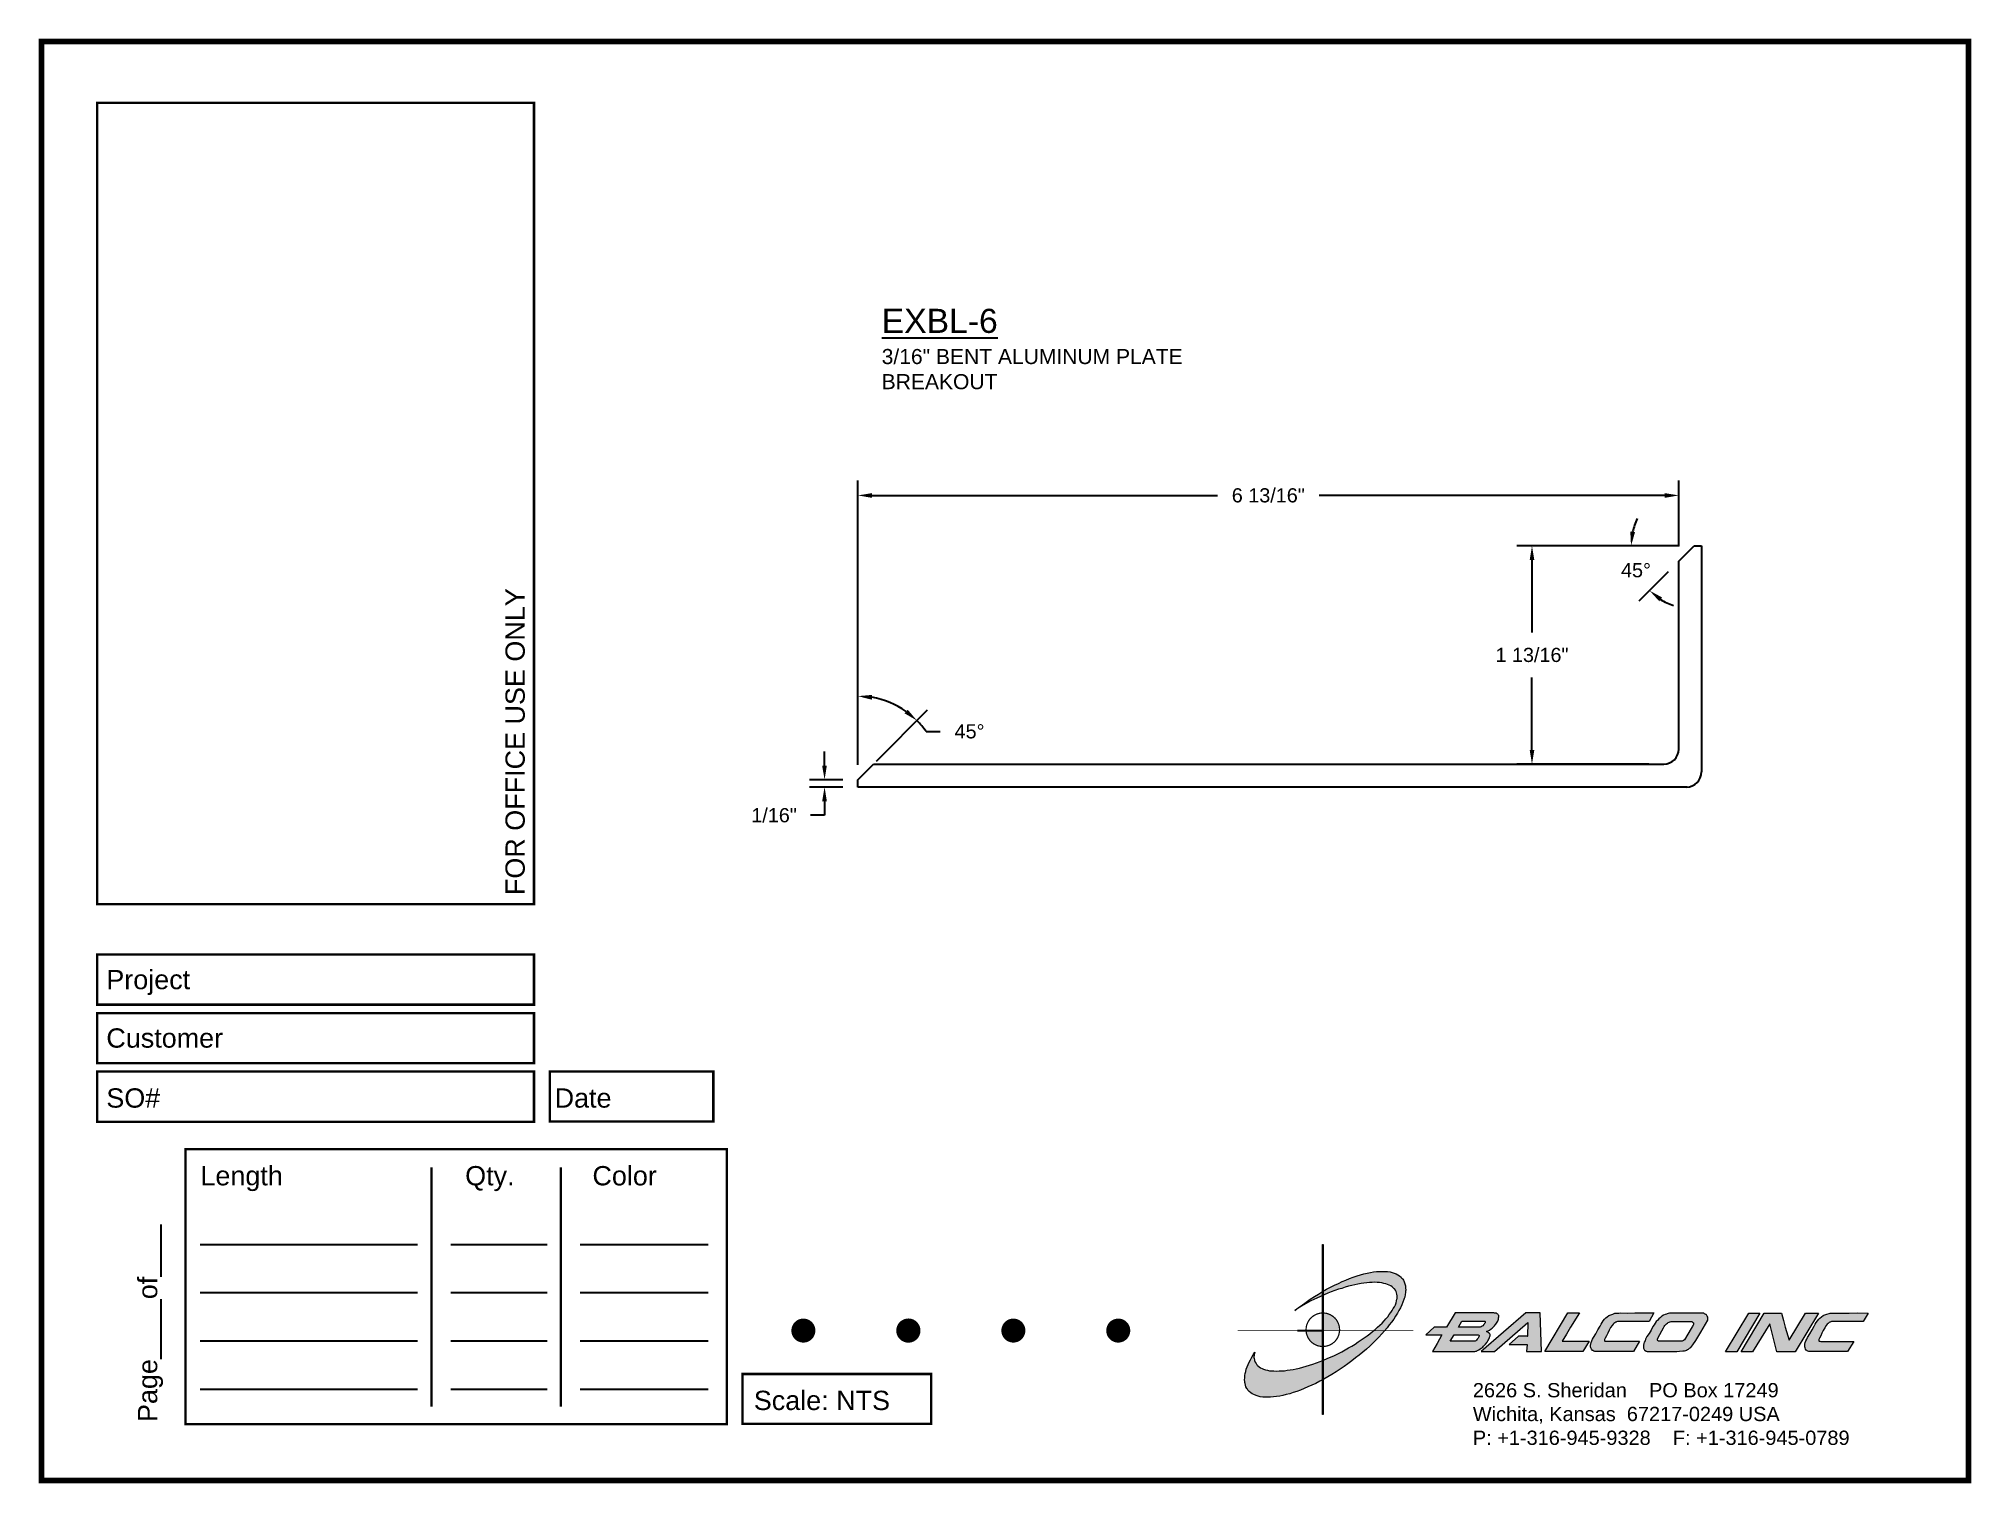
# Paper-space layout 'Breakout' of a CAD drawing. Header units: inches. Extents: x 0 to 10, y 0 to 7.5.
# The model-space entities are those that its viewports show. They can reach past a viewport. Long polylines and large blocks are cut down to what shows.
import ezdxf

# ---------------------------------------------------------------- set-up
doc = ezdxf.new("R2010")
doc.units = ezdxf.units.IN
doc.header["$MEASUREMENT"] = 0
for name, color, linetype in [('Border', 7, 'Continuous'), ('Dimensions', 3, 'Continuous'), ('Metals', 7, 'Continuous'), ('Text', 2, 'Continuous')]:
    doc.layers.add(name, color=color, linetype=linetype)
doc.styles.add('Arial', font='arial.ttf')
doc.dimstyles.new('ARIAL', dxfattribs={"dimtxt": 0.1175, "dimasz": 0.1175, "dimexe": 0.125, "dimexo": 0.125, "dimgap": 0.125, "dimtad": 0, "dimtih": 1, "dimtoh": 1, "dimdec": 4, "dimzin": 0, "dimdsep": 46, "dimlunit": 4, "dimtxsty": 'Arial', "dimcen": 0.09, "dimadec": 0, "dimazin": 0, "dimtfac": 1, "dimtdec": 4, "dimtofl": 0, "dimtmove": 0, "dimatfit": 3, "dimfxl": 0, "dimfrac": 2, "dimtolj": 1, "dimtzin": 0, "dimarcsym": 0})

# ---------------------------------------------------------------- blocks, each defined once
blk = doc.blocks.new('CADlogo')
h = blk.add_hatch(color=256)
h.paths.add_polyline_path([(0.918, 1.81), (0.909, 1.81), (0.909, 1.322), (0.918, 1.327)])
h.paths.add_polyline_path([(0.918, 1.285), (0.909, 1.281), (0.909, 1.1), (0.918, 1.1)])
h.paths.add_polyline_path([(0.918, 0.917), (0.909, 0.917), (0.909, 0.762), (0.909, 0.753), (0.91, 0.753), (0.918, 0.753)])
h.paths.add_polyline_path([(0.918, 1.091), (0.918, 1.1), (0.91, 1.1), (0.909, 1.1), (0.909, 0.917), (0.918, 0.917), (0.918, 0.919), (0.915, 0.919)])
h.paths.add_polyline_path([(0.918, 0.412), (0.909, 0.407), (0.909, 0.049), (0.918, 0.049)])
h.paths.add_polyline_path([(0.918, 0.753), (0.909, 0.753), (0.909, 0.606), (0.918, 0.609)])
h.paths.add_polyline_path([(0.918, 0.609), (0.909, 0.606), (0.909, 0.407), (0.918, 0.412)])
h.paths.add_polyline_path([(0.918, 1.327), (0.909, 1.322), (0.909, 1.281), (0.918, 1.285)])
h = blk.add_hatch(color=175)
h.paths.add_polyline_path([(0.574, 0.51), (0.543, 0.506), (0.514, 0.502), (0.487, 0.499), (0.459, 0.499), (0.432, 0.497), (0.406, 0.499), (0.382, 0.5), (0.36, 0.502), (0.338, 0.508), (0.318, 0.511), (0.298, 0.519), (0.282, 0.526), (0.265, 0.533), (0.252, 0.543), (0.24, 0.553), (0.234, 0.559), (0.229, 0.564), (0.22, 0.577), (0.212, 0.592), (0.205, 0.607), (0.203, 0.616), (0.201, 0.627), (0.199, 0.643), (0.201, 0.66), (0.201, 0.671), (0.205, 0.682), (0.207, 0.694), (0.19, 0.667), (0.176, 0.641), (0.161, 0.616), (0.148, 0.59), (0.137, 0.566), (0.128, 0.543), (0.119, 0.519), (0.113, 0.495), (0.108, 0.473), (0.104, 0.451), (0.103, 0.44), (0.103, 0.429), (0.101, 0.409), (0.103, 0.391), (0.104, 0.38), (0.106, 0.371), (0.11, 0.352), (0.115, 0.336), (0.124, 0.318), (0.13, 0.31), (0.135, 0.301), (0.143, 0.294), (0.15, 0.286), (0.165, 0.274), (0.181, 0.263), (0.199, 0.254), (0.22, 0.244), (0.242, 0.237), (0.263, 0.232), (0.289, 0.228), (0.315, 0.226), (0.342, 0.226), (0.371, 0.226), (0.402, 0.23), (0.434, 0.233), (0.467, 0.239), (0.499, 0.246), (0.534, 0.254), (0.571, 0.263), (0.606, 0.275), (0.644, 0.286), (0.682, 0.301), (0.721, 0.318), (0.759, 0.334), (0.799, 0.352), (0.841, 0.371), (0.882, 0.393), (0.909, 0.407), (0.909, 0.606), (0.884, 0.596), (0.847, 0.583), (0.81, 0.57), (0.774, 0.559), (0.739, 0.548), (0.704, 0.537), (0.671, 0.53), (0.638, 0.522), (0.606, 0.515)])
h.paths.add_polyline_path([(1.18, 0.738), (1.109, 0.698), (1.034, 0.661), (0.957, 0.627), (0.918, 0.609), (0.918, 0.412), (0.924, 0.414), (0.964, 0.438), (1.006, 0.462), (1.05, 0.489), (1.092, 0.517), (1.134, 0.544), (1.174, 0.574), (1.215, 0.603), (1.253, 0.634), (1.291, 0.663), (1.328, 0.694), (1.365, 0.725), (1.399, 0.757), (1.432, 0.788), (1.463, 0.819), (1.494, 0.85), (1.524, 0.883), (1.554, 0.917), (1.44, 0.917), (1.429, 0.908), (1.401, 0.886), (1.374, 0.864), (1.343, 0.842), (1.312, 0.822), (1.28, 0.8), (1.248, 0.778), (1.215, 0.758)])
h.paths.add_polyline_path([(1.769, 1.382), (1.767, 1.393), (1.763, 1.404), (1.758, 1.422), (1.749, 1.441), (1.743, 1.45), (1.738, 1.457), (1.73, 1.464), (1.725, 1.472), (1.709, 1.485), (1.692, 1.496), (1.674, 1.506), (1.654, 1.514), (1.632, 1.521), (1.61, 1.527), (1.584, 1.53), (1.559, 1.532), (1.531, 1.532), (1.502, 1.532), (1.471, 1.53), (1.44, 1.527), (1.407, 1.521), (1.374, 1.514), (1.339, 1.505), (1.304, 1.496), (1.268, 1.485), (1.229, 1.472), (1.191, 1.457), (1.152, 1.442), (1.114, 1.426), (1.074, 1.408), (1.034, 1.388), (0.991, 1.367), (0.951, 1.346), (0.918, 1.327), (0.918, 1.285), (0.926, 1.289), (0.964, 1.305), (1.001, 1.32), (1.037, 1.333), (1.074, 1.346), (1.109, 1.356), (1.143, 1.367), (1.178, 1.378), (1.213, 1.386), (1.246, 1.393), (1.277, 1.4), (1.31, 1.406), (1.339, 1.41), (1.368, 1.413), (1.398, 1.417), (1.425, 1.417), (1.452, 1.419), (1.476, 1.417), (1.502, 1.415), (1.524, 1.413), (1.546, 1.408), (1.566, 1.404), (1.584, 1.397), (1.602, 1.389), (1.617, 1.382), (1.632, 1.373), (1.644, 1.362), (1.65, 1.356), (1.655, 1.351), (1.665, 1.338), (1.672, 1.325), (1.677, 1.309), (1.681, 1.294), (1.683, 1.278), (1.683, 1.261), (1.683, 1.252), (1.681, 1.243), (1.677, 1.225), (1.672, 1.207), (1.665, 1.186), (1.655, 1.166), (1.644, 1.146), (1.632, 1.126), (1.619, 1.106), (1.602, 1.084), (1.586, 1.062), (1.568, 1.04), (1.548, 1.018), (1.527, 0.996), (1.504, 0.974), (1.48, 0.952), (1.456, 0.93), (1.44, 0.917), (1.554, 0.917), (1.579, 0.945), (1.602, 0.976), (1.626, 1.007), (1.648, 1.038), (1.668, 1.067), (1.687, 1.097), (1.703, 1.128), (1.719, 1.155), (1.732, 1.185), (1.743, 1.212), (1.752, 1.239), (1.758, 1.252), (1.762, 1.265), (1.767, 1.291), (1.771, 1.314), (1.771, 1.327), (1.773, 1.338), (1.771, 1.362), (1.771, 1.373)])
h.paths.add_polyline_path([(0.867, 1.296), (0.825, 1.271), (0.781, 1.243), (0.741, 1.214), (0.701, 1.186), (0.66, 1.157), (0.622, 1.128), (0.675, 1.161), (0.732, 1.194), (0.79, 1.225), (0.82, 1.239), (0.851, 1.254), (0.909, 1.281), (0.909, 1.322)])
h = blk.add_hatch(color=256)
h.paths.add_polyline_path([(1.074, 0.991), (1.07, 1.001), (1.065, 1.011), (1.059, 1.021), (1.053, 1.03), (1.046, 1.038), (1.039, 1.047), (1.031, 1.054), (1.022, 1.062), (1.014, 1.068), (1.004, 1.074), (0.995, 1.08), (0.985, 1.085), (0.975, 1.089), (0.964, 1.093), (0.954, 1.096), (0.943, 1.098), (0.932, 1.099), (0.921, 1.1), (0.918, 1.1), (0.918, 0.917), (0.94, 0.917), (1.086, 0.917), (1.087, 0.927), (1.086, 0.938), (1.085, 0.949), (1.083, 0.96), (1.081, 0.97), (1.078, 0.981)])
h.paths.add_polyline_path([(0.909, 0.917), (0.739, 0.917), (0.74, 0.91), (0.741, 0.899), (0.743, 0.888), (0.746, 0.878), (0.75, 0.867), (0.754, 0.857), (0.758, 0.847), (0.764, 0.837), (0.77, 0.828), (0.776, 0.819), (0.783, 0.811), (0.791, 0.803), (0.799, 0.795), (0.808, 0.788), (0.817, 0.782), (0.826, 0.776), (0.836, 0.771), (0.846, 0.766), (0.856, 0.762), (0.867, 0.759), (0.877, 0.757), (0.888, 0.755), (0.899, 0.753), (0.909, 0.753)])
h.paths.add_polyline_path([(0.918, 1.1), (0.91, 1.1), (0.909, 1.1), (0.909, 0.917), (0.918, 0.917)])
h = blk.add_hatch(color=256)
h.paths.add_polyline_path([(2.148, 0.874), (2.098, 0.784), (2.049, 0.7), (2.484, 0.7), (2.491, 0.702), (2.501, 0.703), (2.508, 0.705), (2.512, 0.707), (2.517, 0.711), (2.532, 0.72), (2.546, 0.729), (2.554, 0.735), (2.563, 0.74), (2.572, 0.747), (2.581, 0.757), (2.59, 0.768), (2.599, 0.777), (2.616, 0.799), (2.623, 0.811), (2.63, 0.822), (2.636, 0.833), (2.641, 0.844), (2.645, 0.855), (2.647, 0.864), (2.647, 0.879), (2.645, 0.883), (2.641, 0.886), (2.638, 0.892), (2.629, 0.899), (2.619, 0.905), (2.612, 0.91), (2.64, 0.921), (2.658, 0.936), (2.669, 0.943), (2.678, 0.95), (2.694, 0.967), (2.702, 0.976), (2.709, 0.985), (2.716, 0.994), (2.722, 1.005), (2.727, 1.014), (2.731, 1.025), (2.735, 1.038), (2.736, 1.049), (2.738, 1.062), (2.738, 1.073), (2.733, 1.082), (2.727, 1.088), (2.72, 1.093), (2.713, 1.097), (2.704, 1.099), (2.694, 1.1), (2.685, 1.102), (2.674, 1.102), (2.285, 1.102), (2.195, 0.952), (2.069, 0.952), (1.981, 0.874)])
h.paths.add_polyline_path([(2.274, 0.874), (2.53, 0.874), (2.534, 0.865), (2.532, 0.852), (2.524, 0.841), (2.515, 0.828), (2.505, 0.815), (2.493, 0.81), (2.49, 0.808), (2.235, 0.808)], flags=16)
h.paths.add_polyline_path([(2.321, 0.952), (2.356, 1.014), (2.587, 1.014), (2.592, 1.014), (2.597, 1.014), (2.597, 1.003), (2.59, 0.991), (2.583, 0.98), (2.569, 0.966), (2.555, 0.958), (2.546, 0.952), (2.535, 0.952)], flags=16)
h.paths.add_polyline_path([(3.04, 1.002), (3.036, 0.859), (2.941, 0.859), (2.844, 0.773), (3.031, 0.773), (3.027, 0.7), (3.181, 0.7), (3.168, 1.102), (3.02, 1.102), (2.557, 0.7), (2.694, 0.7)])
h.paths.add_polyline_path([(3.214, 0.7), (3.611, 0.7), (3.675, 0.808), (3.397, 0.808), (3.441, 0.881), (3.483, 0.952), (3.574, 1.102), (3.454, 1.102)])
h.paths.add_polyline_path([(3.788, 0.965), (3.766, 0.927), (3.743, 0.885), (3.721, 0.846), (3.71, 0.83), (3.702, 0.811), (3.697, 0.795), (3.693, 0.778), (3.691, 0.769), (3.691, 0.76), (3.691, 0.749), (3.693, 0.74), (3.7, 0.727), (3.708, 0.716), (3.711, 0.714), (3.724, 0.705), (3.733, 0.702), (3.744, 0.702), (3.757, 0.7), (3.774, 0.7), (4.134, 0.7), (4.196, 0.808), (3.854, 0.808), (3.841, 0.808), (3.833, 0.816), (3.836, 0.826), (3.843, 0.841), (3.856, 0.864), (3.869, 0.892), (3.883, 0.921), (3.898, 0.949), (3.914, 0.972), (3.924, 0.983), (3.931, 0.992), (3.943, 1.002), (3.954, 1.008), (3.969, 1.011), (4.297, 1.011), (4.346, 1.102), (4.238, 1.102), (4.15, 1.102), (4.075, 1.1), (3.997, 1.102), (3.982, 1.1), (3.968, 1.1), (3.955, 1.099), (3.942, 1.097), (3.92, 1.089), (3.9, 1.082), (3.889, 1.078), (3.88, 1.073), (3.863, 1.062), (3.849, 1.049), (3.834, 1.035), (3.821, 1.018), (3.81, 1.002), (3.799, 0.983)])
h.paths.add_polyline_path([(4.509, 1.097), (4.496, 1.095), (4.485, 1.093), (4.476, 1.089), (4.465, 1.086), (4.447, 1.077), (4.43, 1.066), (4.421, 1.06), (4.414, 1.055), (4.399, 1.04), (4.386, 1.025), (4.372, 1.011), (4.361, 0.994), (4.35, 0.976), (4.337, 0.96), (4.317, 0.923), (4.297, 0.888), (4.275, 0.855), (4.26, 0.828), (4.255, 0.813), (4.247, 0.799), (4.244, 0.784), (4.242, 0.777), (4.24, 0.769), (4.238, 0.753), (4.238, 0.735), (4.246, 0.722), (4.251, 0.714), (4.253, 0.713), (4.257, 0.711), (4.262, 0.705), (4.269, 0.703), (4.278, 0.702), (4.289, 0.7), (4.564, 0.7), (4.571, 0.7), (4.584, 0.702), (4.613, 0.703), (4.648, 0.707), (4.664, 0.709), (4.677, 0.713), (4.686, 0.716), (4.694, 0.722), (4.705, 0.727), (4.717, 0.735), (4.73, 0.744), (4.741, 0.755), (4.752, 0.769), (4.781, 0.815), (4.833, 0.903), (4.906, 1.025), (4.908, 1.035), (4.908, 1.046), (4.906, 1.051), (4.906, 1.057), (4.9, 1.069), (4.893, 1.08), (4.889, 1.082), (4.888, 1.086), (4.88, 1.089), (4.873, 1.093), (4.866, 1.097), (4.856, 1.1), (4.846, 1.1), (4.844, 1.1), (4.73, 1.1), (4.626, 1.1), (4.58, 1.1), (4.542, 1.099), (4.524, 1.099)])
h.paths.add_polyline_path([(4.527, 1.011), (4.54, 1.011), (4.745, 1.011), (4.752, 1.003), (4.758, 0.998), (4.758, 0.985), (4.756, 0.98), (4.754, 0.974), (4.749, 0.965), (4.743, 0.956), (4.734, 0.941), (4.663, 0.821), (4.648, 0.812), (4.639, 0.81), (4.633, 0.808), (4.622, 0.808), (4.61, 0.808), (4.416, 0.808), (4.398, 0.808), (4.39, 0.813), (4.387, 0.813), (4.385, 0.819), (4.378, 0.825), (4.385, 0.832), (4.408, 0.877), (4.428, 0.914), (4.447, 0.945), (4.454, 0.96), (4.461, 0.971), (4.474, 0.986), (4.487, 0.996), (4.496, 1.002), (4.508, 1.009), (4.516, 1.009)], flags=16)
h.paths.add_polyline_path([(5.089, 0.698), (5.206, 0.698), (5.445, 1.1), (5.33, 1.099)])
h.paths.add_polyline_path([(5.489, 1.099), (5.252, 0.698), (5.37, 0.698), (5.548, 0.987), (5.621, 0.698), (5.811, 0.698), (6.055, 1.099), (5.919, 1.1), (5.749, 0.817), (5.709, 0.954), (5.691, 1.024), (5.672, 1.099)])
h.paths.add_polyline_path([(6.086, 1.06), (6.069, 1.047), (6.056, 1.035), (6.044, 1.018), (6.031, 1.002), (6.02, 0.983), (6.009, 0.965), (5.987, 0.925), (5.965, 0.885), (5.941, 0.846), (5.932, 0.828), (5.923, 0.811), (5.917, 0.795), (5.914, 0.778), (5.912, 0.769), (5.912, 0.758), (5.914, 0.749), (5.916, 0.738), (5.921, 0.725), (5.928, 0.716), (5.936, 0.709), (5.945, 0.705), (5.954, 0.702), (5.965, 0.7), (5.98, 0.7), (5.994, 0.7), (6.355, 0.7), (6.419, 0.806), (6.073, 0.806), (6.056, 0.811), (6.056, 0.821), (6.056, 0.826), (6.064, 0.841), (6.077, 0.864), (6.089, 0.892), (6.104, 0.919), (6.119, 0.947), (6.135, 0.972), (6.144, 0.983), (6.153, 0.992), (6.163, 1), (6.166, 1.003), (6.172, 1.005), (6.178, 1.008), (6.19, 1.011), (6.517, 1.011), (6.569, 1.1), (6.459, 1.102), (6.373, 1.1), (6.296, 1.1), (6.217, 1.1), (6.203, 1.1), (6.19, 1.099), (6.175, 1.099), (6.164, 1.095), (6.141, 1.089), (6.12, 1.082), (6.111, 1.077), (6.102, 1.073)])
blk.add_hatch(color=256).paths.add_polyline_path([(0.918, 0.609), (0.909, 0.606), (0.909, 0.407), (0.918, 0.412)])
for q in [(0.65, 0.917), (0.909, 0.648)]:
    blk.add_line((0.909, 0.917), q)
at = {"color": 7, "lineweight": 0}
for points in [[(0.909, 1.81), (0.918, 1.81), (0.918, 0.049), (0.909, 0.049), (0.909, 1.81)], [(2.738, 1.073), (2.733, 1.082), (2.727, 1.088), (2.72, 1.093), (2.713, 1.097), (2.704, 1.099), (2.694, 1.1), (2.685, 1.102), (2.674, 1.102), (2.285, 1.102), (2.195, 0.952), (2.069, 0.952), (1.981, 0.874), (2.148, 0.874), (2.098, 0.784), (2.049, 0.7), (2.484, 0.7), (2.491, 0.702), (2.501, 0.703), (2.508, 0.705), (2.512, 0.707), (2.517, 0.711), (2.532, 0.72), (2.546, 0.729), (2.554, 0.735), (2.563, 0.74), (2.572, 0.747), (2.581, 0.757), (2.59, 0.768), (2.599, 0.777), (2.616, 0.799), (2.623, 0.811), (2.63, 0.822), (2.636, 0.833), (2.641, 0.844), (2.645, 0.855), (2.647, 0.864), (2.647, 0.874), (2.647, 0.879), (2.645, 0.883), (2.641, 0.886), (2.638, 0.892), (2.629, 0.899), (2.619, 0.905), (2.612, 0.91), (2.64, 0.921), (2.658, 0.936), (2.669, 0.943), (2.678, 0.95), (2.694, 0.967), (2.702, 0.976), (2.709, 0.985), (2.716, 0.994), (2.722, 1.005), (2.727, 1.014), (2.731, 1.025), (2.735, 1.038), (2.736, 1.049), (2.738, 1.062), (2.738, 1.073), (2.738, 1.073)], [(2.587, 0.985), (2.583, 0.98), (2.572, 0.969), (2.565, 0.963), (2.555, 0.958), (2.546, 0.952), (2.535, 0.952), (2.321, 0.952), (2.356, 1.014), (2.587, 1.014), (2.592, 1.014), (2.594, 1.014), (2.596, 1.013), (2.597, 1.011), (2.597, 1.005), (2.596, 1), (2.59, 0.991), (2.587, 0.985), (2.587, 0.985)], [(3.027, 0.7), (3.181, 0.7), (3.168, 1.102), (3.02, 1.102), (2.557, 0.7), (2.694, 0.7), (3.04, 1.002), (3.036, 0.859), (3.038, 0.859), (2.941, 0.859), (2.844, 0.773), (3.031, 0.773), (3.027, 0.7), (3.027, 0.7)], [(3.214, 0.7), (3.454, 1.102), (3.574, 1.102), (3.483, 0.952), (3.441, 0.881), (3.397, 0.808), (3.675, 0.808), (3.611, 0.7), (3.214, 0.7), (3.214, 0.7)], [(3.969, 1.011), (3.96, 1.009), (3.955, 1.007), (3.949, 1.005), (3.946, 1.003), (3.94, 1), (3.931, 0.992), (3.924, 0.983), (3.914, 0.972), (3.898, 0.949), (3.883, 0.921), (3.869, 0.892), (3.856, 0.864), (3.843, 0.841), (3.836, 0.826), (3.834, 0.821), (3.834, 0.817), (3.836, 0.813), (3.839, 0.81), (3.847, 0.808), (3.854, 0.808), (4.196, 0.808), (4.134, 0.7), (3.774, 0.7), (3.757, 0.7), (3.744, 0.702), (3.733, 0.702), (3.724, 0.705), (3.715, 0.711), (3.711, 0.713), (3.708, 0.716), (3.7, 0.727), (3.693, 0.74), (3.691, 0.749), (3.691, 0.76), (3.691, 0.769), (3.693, 0.778), (3.697, 0.795), (3.702, 0.811), (3.71, 0.83), (3.721, 0.846), (3.743, 0.885), (3.766, 0.927), (3.788, 0.965), (3.799, 0.983), (3.81, 1.002), (3.821, 1.018), (3.834, 1.035), (3.849, 1.049), (3.863, 1.062), (3.88, 1.073), (3.889, 1.078), (3.9, 1.082), (3.92, 1.089), (3.942, 1.097), (3.955, 1.099), (3.968, 1.1), (3.982, 1.1), (3.997, 1.102), (4.075, 1.1), (4.15, 1.102), (4.238, 1.102), (4.346, 1.102), (4.297, 1.011), (3.969, 1.011), (3.969, 1.011)], [(4.846, 1.1), (4.844, 1.1), (4.73, 1.1), (4.626, 1.1), (4.58, 1.1), (4.542, 1.099), (4.524, 1.099), (4.509, 1.097), (4.496, 1.095), (4.485, 1.093), (4.476, 1.089), (4.465, 1.086), (4.447, 1.077), (4.43, 1.066), (4.421, 1.06), (4.414, 1.055), (4.399, 1.04), (4.386, 1.025), (4.372, 1.011), (4.361, 0.994), (4.35, 0.976), (4.337, 0.96), (4.317, 0.923), (4.297, 0.888), (4.275, 0.855), (4.26, 0.828), (4.255, 0.813), (4.247, 0.799), (4.244, 0.784), (4.242, 0.777), (4.24, 0.769), (4.238, 0.753), (4.238, 0.735), (4.246, 0.722), (4.251, 0.714), (4.253, 0.713), (4.257, 0.711), (4.262, 0.705), (4.269, 0.703), (4.278, 0.702), (4.289, 0.7), (4.564, 0.7), (4.571, 0.7), (4.584, 0.702), (4.613, 0.703), (4.648, 0.707), (4.664, 0.709), (4.677, 0.713), (4.686, 0.716), (4.694, 0.722), (4.705, 0.727), (4.717, 0.735), (4.73, 0.744), (4.741, 0.755), (4.752, 0.769), (4.781, 0.815), (4.833, 0.903), (4.906, 1.025), (4.908, 1.035), (4.908, 1.046), (4.906, 1.051), (4.906, 1.057), (4.9, 1.069), (4.897, 1.075), (4.893, 1.08), (4.889, 1.082), (4.888, 1.086), (4.88, 1.089), (4.873, 1.093), (4.866, 1.097), (4.856, 1.1), (4.846, 1.1), (4.846, 1.1)], [(4.734, 0.941), (4.663, 0.821), (4.653, 0.815), (4.646, 0.811), (4.639, 0.81), (4.633, 0.808), (4.622, 0.808), (4.61, 0.808), (4.416, 0.808), (4.403, 0.808), (4.396, 0.81), (4.39, 0.813), (4.388, 0.813), (4.386, 0.815), (4.385, 0.819), (4.383, 0.821), (4.383, 0.826), (4.383, 0.83), (4.385, 0.832), (4.408, 0.877), (4.428, 0.914), (4.447, 0.945), (4.454, 0.96), (4.461, 0.971), (4.471, 0.982), (4.478, 0.989), (4.487, 0.996), (4.496, 1.002), (4.505, 1.007), (4.511, 1.009), (4.516, 1.009), (4.527, 1.011), (4.54, 1.011), (4.743, 1.011), (4.749, 1.007), (4.752, 1.003), (4.756, 1), (4.758, 0.994), (4.758, 0.985), (4.756, 0.98), (4.754, 0.974), (4.749, 0.965), (4.743, 0.956), (4.734, 0.941), (4.734, 0.941)], [(5.089, 0.698), (5.33, 1.099), (5.445, 1.1), (5.206, 0.698), (5.091, 0.698), (5.089, 0.698), (5.089, 0.698)], [(5.811, 0.698), (5.621, 0.698), (5.548, 0.987), (5.37, 0.698), (5.252, 0.698), (5.489, 1.099), (5.672, 1.099), (5.691, 1.024), (5.709, 0.954), (5.749, 0.817), (5.919, 1.1), (6.055, 1.099), (5.811, 0.698), (5.811, 0.698)], [(6.19, 1.011), (6.181, 1.009), (6.175, 1.007), (6.172, 1.005), (6.166, 1.003), (6.163, 1), (6.153, 0.992), (6.144, 0.983), (6.135, 0.972), (6.119, 0.947), (6.104, 0.919), (6.089, 0.892), (6.077, 0.864), (6.064, 0.841), (6.056, 0.826), (6.056, 0.821), (6.056, 0.815), (6.058, 0.811), (6.062, 0.81), (6.067, 0.808), (6.077, 0.806), (6.419, 0.806), (6.355, 0.7), (5.994, 0.7), (5.98, 0.7), (5.965, 0.7), (5.954, 0.702), (5.945, 0.705), (5.936, 0.709), (5.932, 0.713), (5.928, 0.716), (5.921, 0.725), (5.916, 0.738), (5.914, 0.749), (5.912, 0.758), (5.912, 0.769), (5.914, 0.778), (5.917, 0.795), (5.923, 0.811), (5.932, 0.828), (5.941, 0.846), (5.965, 0.885), (5.987, 0.925), (6.009, 0.965), (6.02, 0.983), (6.031, 1.002), (6.044, 1.018), (6.056, 1.035), (6.069, 1.047), (6.086, 1.06), (6.102, 1.073), (6.111, 1.077), (6.12, 1.082), (6.141, 1.089), (6.164, 1.095), (6.175, 1.099), (6.19, 1.099), (6.203, 1.1), (6.217, 1.1), (6.296, 1.1), (6.373, 1.1), (6.459, 1.102), (6.569, 1.1), (6.517, 1.011), (6.19, 1.011), (6.19, 1.011)], [(2.484, 0.808), (2.235, 0.808), (2.274, 0.874), (2.524, 0.874), (2.53, 0.872), (2.532, 0.87), (2.533, 0.866), (2.533, 0.863), (2.532, 0.852), (2.524, 0.841), (2.515, 0.828), (2.506, 0.817), (2.501, 0.813), (2.493, 0.81), (2.49, 0.808), (2.486, 0.808), (2.484, 0.808), (2.484, 0.808)]]:
    blk.add_lwpolyline(points, dxfattribs=at)
at = {"color": 175, "lineweight": 0}
blk.add_lwpolyline([(1.758, 1.422), (1.763, 1.404), (1.767, 1.393), (1.769, 1.382), (1.771, 1.373), (1.771, 1.362), (1.773, 1.338), (1.771, 1.327), (1.771, 1.314), (1.767, 1.291), (1.762, 1.265), (1.758, 1.252), (1.752, 1.239), (1.743, 1.212), (1.732, 1.185), (1.719, 1.155), (1.703, 1.128), (1.687, 1.097), (1.668, 1.067), (1.648, 1.038), (1.626, 1.007), (1.602, 0.976), (1.579, 0.945), (1.551, 0.914), (1.524, 0.883), (1.494, 0.85), (1.463, 0.819), (1.432, 0.788), (1.399, 0.757), (1.365, 0.725), (1.328, 0.694), (1.291, 0.663), (1.253, 0.634), (1.215, 0.603), (1.174, 0.574), (1.134, 0.544), (1.092, 0.517), (1.05, 0.489), (1.006, 0.462), (0.964, 0.438), (0.924, 0.414), (0.882, 0.393), (0.841, 0.371), (0.799, 0.352), (0.759, 0.334), (0.721, 0.318), (0.682, 0.301), (0.644, 0.286), (0.606, 0.275), (0.571, 0.263), (0.534, 0.254), (0.499, 0.246), (0.467, 0.239), (0.434, 0.233), (0.402, 0.23), (0.371, 0.226), (0.342, 0.226), (0.315, 0.226), (0.289, 0.228), (0.263, 0.232), (0.242, 0.237), (0.22, 0.244), (0.199, 0.254), (0.181, 0.263), (0.165, 0.274), (0.15, 0.286), (0.143, 0.294), (0.135, 0.301), (0.13, 0.31), (0.124, 0.318), (0.115, 0.336), (0.11, 0.352), (0.106, 0.371), (0.104, 0.38), (0.103, 0.391), (0.101, 0.409), (0.103, 0.429), (0.103, 0.44), (0.104, 0.451), (0.108, 0.473), (0.113, 0.495), (0.119, 0.519), (0.128, 0.543), (0.137, 0.566), (0.148, 0.59), (0.161, 0.616), (0.176, 0.641), (0.19, 0.667), (0.207, 0.694), (0.205, 0.682), (0.201, 0.671), (0.201, 0.66), (0.199, 0.649), (0.199, 0.638), (0.201, 0.627), (0.203, 0.616), (0.205, 0.607), (0.212, 0.592), (0.22, 0.577), (0.229, 0.564), (0.234, 0.559), (0.24, 0.553), (0.252, 0.543), (0.265, 0.533), (0.282, 0.526), (0.298, 0.519), (0.318, 0.511), (0.338, 0.508), (0.36, 0.502), (0.382, 0.5), (0.406, 0.499), (0.432, 0.497), (0.459, 0.499), (0.487, 0.499), (0.514, 0.502), (0.543, 0.506), (0.574, 0.51), (0.606, 0.515), (0.638, 0.522), (0.671, 0.53), (0.704, 0.537), (0.739, 0.548), (0.774, 0.559), (0.81, 0.57), (0.847, 0.583), (0.884, 0.596), (0.92, 0.61), (0.957, 0.627), (1.034, 0.661), (1.109, 0.698), (1.18, 0.738), (1.215, 0.758), (1.248, 0.778), (1.28, 0.8), (1.312, 0.822), (1.343, 0.842), (1.374, 0.864), (1.401, 0.886), (1.429, 0.908), (1.456, 0.93), (1.48, 0.952), (1.504, 0.974), (1.527, 0.996), (1.548, 1.018), (1.568, 1.04), (1.586, 1.062), (1.602, 1.084), (1.619, 1.106), (1.632, 1.126), (1.644, 1.146), (1.655, 1.166), (1.665, 1.186), (1.672, 1.207), (1.677, 1.225), (1.681, 1.243), (1.683, 1.252), (1.683, 1.261), (1.683, 1.278), (1.681, 1.294), (1.677, 1.309), (1.672, 1.325), (1.665, 1.338), (1.655, 1.351), (1.65, 1.356), (1.644, 1.362), (1.632, 1.373), (1.617, 1.382), (1.602, 1.389), (1.584, 1.397), (1.566, 1.404), (1.546, 1.408), (1.524, 1.413), (1.502, 1.415), (1.476, 1.417), (1.452, 1.419), (1.425, 1.417), (1.398, 1.417), (1.368, 1.413), (1.339, 1.41), (1.31, 1.406), (1.277, 1.4), (1.246, 1.393), (1.213, 1.386), (1.178, 1.378), (1.143, 1.367), (1.109, 1.356), (1.074, 1.346), (1.037, 1.333), (1.001, 1.32), (0.964, 1.305), (0.926, 1.289), (0.851, 1.254), (0.82, 1.239), (0.79, 1.225), (0.732, 1.194), (0.675, 1.161), (0.622, 1.128), (0.66, 1.157), (0.701, 1.186), (0.741, 1.214), (0.781, 1.243), (0.825, 1.271), (0.867, 1.296), (0.909, 1.322), (0.951, 1.346), (0.991, 1.367), (1.034, 1.388), (1.074, 1.408), (1.114, 1.426), (1.152, 1.442), (1.191, 1.457), (1.229, 1.472), (1.268, 1.485), (1.304, 1.496), (1.339, 1.505), (1.374, 1.514), (1.407, 1.521), (1.44, 1.527), (1.471, 1.53), (1.502, 1.532), (1.531, 1.532), (1.559, 1.532), (1.584, 1.53), (1.61, 1.527), (1.632, 1.521), (1.654, 1.514), (1.674, 1.506), (1.692, 1.496), (1.709, 1.485), (1.725, 1.472), (1.73, 1.464), (1.738, 1.457), (1.743, 1.45), (1.749, 1.441), (1.758, 1.422), (1.758, 1.422)], dxfattribs=at)
at = {"color": 7, "lineweight": 0, "const_width": 0.0128}
blk.add_lwpolyline([(1.087, 0.927), (1.086, 0.938), (1.085, 0.949), (1.083, 0.96), (1.081, 0.97), (1.078, 0.981), (1.074, 0.991), (1.07, 1.001), (1.065, 1.011), (1.059, 1.021), (1.053, 1.03), (1.046, 1.038), (1.039, 1.047), (1.031, 1.054), (1.022, 1.062), (1.014, 1.068), (1.004, 1.074), (0.995, 1.08), (0.985, 1.085), (0.975, 1.089), (0.964, 1.093), (0.954, 1.096), (0.943, 1.098), (0.932, 1.099), (0.921, 1.1), (0.91, 1.1), (0.899, 1.1), (0.888, 1.099), (0.877, 1.097), (0.867, 1.094), (0.856, 1.091), (0.846, 1.087), (0.836, 1.082), (0.826, 1.077), (0.817, 1.071), (0.808, 1.065), (0.799, 1.058), (0.791, 1.05), (0.783, 1.043), (0.776, 1.034), (0.77, 1.025), (0.764, 1.016), (0.758, 1.006), (0.754, 0.996), (0.75, 0.986), (0.746, 0.976), (0.743, 0.965), (0.741, 0.954), (0.74, 0.943), (0.739, 0.932), (0.739, 0.921), (0.74, 0.91), (0.741, 0.899), (0.743, 0.888), (0.746, 0.878), (0.75, 0.867), (0.754, 0.857), (0.758, 0.847), (0.764, 0.837), (0.77, 0.828), (0.776, 0.819), (0.783, 0.811), (0.791, 0.803), (0.799, 0.795), (0.808, 0.788), (0.817, 0.782), (0.826, 0.776), (0.836, 0.771), (0.846, 0.766), (0.856, 0.762), (0.867, 0.759), (0.877, 0.757), (0.888, 0.755), (0.899, 0.753), (0.91, 0.753), (0.921, 0.753), (0.932, 0.754), (0.943, 0.756), (0.954, 0.758), (0.964, 0.761), (0.975, 0.764), (0.985, 0.769), (0.995, 0.773), (1.004, 0.779), (1.014, 0.785), (1.022, 0.792), (1.031, 0.799), (1.039, 0.807), (1.046, 0.815), (1.053, 0.824), (1.059, 0.833), (1.065, 0.842), (1.07, 0.852), (1.074, 0.862), (1.078, 0.872), (1.081, 0.883), (1.083, 0.894), (1.085, 0.905), (1.086, 0.916), (1.087, 0.927)], dxfattribs=at)
at = {"color": 7, "lineweight": 0}
blk.add_lwpolyline([(1.853, 0.917, 0.0091, 0.0091, 0), (0.029, 0.917, 0.00366, 0.00366, 0), (0.029, 0.917, 0.00366, 0.00366, 0)], format="xyseb", dxfattribs=at)
blk = doc.blocks.new('ACADlogo')
blk.add_blockref('CADlogo', (-0.011, 7.152))
blk = doc.blocks.new('ejccornerdetailsheet')
at = {"layer": 'Border', "color": 253}
for p, q in [((0.823, 1.224), (1.95, 1.224)), ((2.122, 1.224), (2.622, 1.224)), ((2.794, 1.224), (3.457, 1.224)), ((0.823, 0.974), (1.95, 0.974)), ((2.122, 0.974), (2.622, 0.974)), ((2.794, 0.974), (3.457, 0.974)), ((0.823, 0.724), (1.95, 0.724)), ((2.122, 0.724), (2.622, 0.724)), ((2.794, 0.724), (3.457, 0.724)), ((0.823, 0.474), (1.95, 0.474)), ((2.122, 0.474), (2.622, 0.474)), ((2.794, 0.474), (3.457, 0.474))]:
    blk.add_line(p, q, dxfattribs=at)
at = {"layer": 'Border'}
for points, const_width in [([(0, 7.461), (9.993, 7.461), (9.993, 0), (0, 0)], 0.03), ([(0.289, 7.143), (2.554, 7.143), (2.554, 2.988), (0.289, 2.988)], 0.0125), ([(0.289, 2.727), (2.554, 2.727), (2.554, 2.467), (0.289, 2.467)], 0.0125), ([(0.289, 2.423), (2.554, 2.423), (2.554, 2.164), (0.289, 2.164)], 0.0125), ([(0.289, 2.12), (2.554, 2.12), (2.554, 1.86), (0.289, 1.86)], 0.0125), ([(2.636, 1.861), (2.636, 2.12), (3.484, 2.12), (3.484, 1.861)], 0.0125), ([(3.554, 0.292), (0.747, 0.292), (0.747, 1.718), (3.554, 1.718)], 0.0125), ([(3.635, 0.552), (4.614, 0.552), (4.614, 0.293), (3.635, 0.293)], 0.0125)]:
    blk.add_lwpolyline(points, close=True, dxfattribs=dict(at, const_width=const_width))
at = {"layer": 'Border', "const_width": 0.0125}
for points in [[(2.022, 1.623), (2.022, 0.382)], [(2.693, 1.623), (2.693, 0.382)]]:
    blk.add_lwpolyline(points, dxfattribs=at)
at = {"layer": 'Border', "color": 175, "const_width": 0.0625}
for points in [[(3.92, 0.777, 1), (3.982, 0.777, 1)], [(4.464, 0.777, 1), (4.527, 0.777, 1)], [(5.009, 0.777, 1), (5.071, 0.777, 1)], [(5.553, 0.777, 1), (5.615, 0.777, 1)]]:
    blk.add_lwpolyline(points, format="xyb", close=True, dxfattribs=at)
at = {"layer": 'Border', "xscale": 0.5, "yscale": 0.5, "zscale": 0.5}
blk.add_blockref('ACADlogo', (6.194, -3.258), dxfattribs=at)
at = {"layer": 'Border', "style": 'Arial'}
for s, p in [('FOR OFFICE USE ONLY', (2.506, 3.035)), ('Page%%u        %%uof%%u       ', (0.6, 0.303))]:
    blk.add_text(s, height=0.1, rotation=90, dxfattribs=at).set_placement(p)
for s, p in [('Project', (0.336, 2.547)), ('Customer', (0.336, 2.244)), ('SO#', (0.336, 1.933)), ('Date', (2.661, 1.933)), ('Length', (0.824, 1.53)), ('Qty.', (2.197, 1.53)), ('Color', (2.857, 1.53)), ('Scale: NTS', (3.694, 0.365))]:
    blk.add_text(s, height=0.1, dxfattribs=at).set_placement(p)
at = {"layer": 'Border', "insert": (7.423, 0.505), "char_height": 0.074, "width": 2.3438, "attachment_point": 1, "style": 'Arial'}
blk.add_mtext('2626 S. Sheridan    PO Box 17249\\PWichita, Kansas  67217-0249 USA \\PP: +1-316-945-9328    F: +1-316-945-0789', dxfattribs=at)
blk = doc.blocks.new('*D7')
at = {"layer": 'Defpoints', "color": 0}
for p in [(26.054, 5.942), (26.054, 5.395), (19.241, 3.583)]:
    blk.add_point(p, dxfattribs=at)
at = {"layer": 'Dimensions', "color": 0, "lineweight": -2}
for p, q in [((19.241, 3.708), (19.241, 6.067)), ((19.359, 5.942), (22.226, 5.942)), ((25.936, 5.942), (23.069, 5.942)), ((26.054, 5.52), (26.054, 6.067))]:
    blk.add_line(p, q, dxfattribs=at)
at = {"layer": 'Dimensions', "color": 0}
for points in [[(19.359, 5.961), (19.359, 5.922), (19.241, 5.942)], [(25.936, 5.961), (25.936, 5.922), (26.054, 5.942)]]:
    blk.add_solid(points, dxfattribs=at)
at = {"layer": 'Dimensions', "color": 0, "insert": (22.647, 5.942), "char_height": 0.1175, "attachment_point": 5, "style": 'Arial'}
blk.add_mtext('\\A1;6 13/16"', dxfattribs=at)
blk = doc.blocks.new('*D8')
at = {"layer": 'Defpoints', "color": 0}
for p in [(19.241, 3.583), (18.965, 3.523), (19.241, 3.523)]:
    blk.add_point(p, dxfattribs=at)
at = {"layer": 'Dimensions', "color": 0, "lineweight": -2}
for p, q in [((18.965, 3.701), (18.965, 3.818)), ((19.116, 3.583), (18.84, 3.583)), ((19.116, 3.523), (18.84, 3.523)), ((18.965, 3.405), (18.965, 3.288)), ((18.965, 3.288), (18.847, 3.288))]:
    blk.add_line(p, q, dxfattribs=at)
at = {"layer": 'Dimensions', "color": 0}
for points in [[(18.945, 3.701), (18.984, 3.701), (18.965, 3.583)], [(18.945, 3.405), (18.984, 3.405), (18.965, 3.523)]]:
    blk.add_solid(points, dxfattribs=at)
at = {"layer": 'Dimensions', "color": 0, "insert": (18.546, 3.288), "char_height": 0.1175, "attachment_point": 5, "style": 'Arial'}
blk.add_mtext('\\A1;1/16"', dxfattribs=at)
blk = doc.blocks.new('*D9')
at = {"layer": 'Defpoints', "color": 0}
for p in [(19.241, 4.271), (19.421, 4.253), (19.241, 3.583), (19.241, 3.583), (19.306, 3.648)]:
    blk.add_point(p, dxfattribs=at)
at = {"layer": 'Dimensions', "color": 0, "lineweight": -2}
for p, q in [((19.241, 4.396), (19.241, 4.402)), ((19.395, 3.736), (19.82, 4.162)), ((19.808, 3.984), (19.925, 3.984))]:
    blk.add_line(p, q, dxfattribs=at)
for start, end in [(54.7135, 80.2865), (35.2865, 45)]:
    blk.add_arc((19.241, 3.583), 0.694, start, end, dxfattribs=at)
at = {"layer": 'Dimensions', "color": 0}
for points in [[(19.357, 4.247), (19.36, 4.287), (19.241, 4.277)], [(19.655, 4.164), (19.629, 4.134), (19.732, 4.074)]]:
    blk.add_solid(points, dxfattribs=at)
at = {"layer": 'Dimensions', "color": 0, "insert": (20.168, 3.984), "char_height": 0.1175, "attachment_point": 5, "style": 'Arial'}
blk.add_mtext('\\A1;45°', dxfattribs=at)
blk = doc.blocks.new('*D15')
at = {"layer": 'Defpoints', "color": 0}
for p in [(25.393, 5.523), (25.978, 5.523), (26.181, 5.523), (25.675, 5.387), (26.054, 5.395)]:
    blk.add_point(p, dxfattribs=at)
at = {"layer": 'Dimensions', "color": 0, "lineweight": -2}
blk.add_line((25.965, 5.307), (25.722, 5.064), dxfattribs=at)
for start, end in [(154.241, 167.1205), (237.8795, 250.759)]:
    blk.add_arc((26.181, 5.523), 0.524, start, end, dxfattribs=at)
at = {"layer": 'Dimensions', "color": 0}
for points in [[(25.69, 5.637), (25.651, 5.642), (25.657, 5.523)], [(25.891, 5.064), (25.915, 5.095), (25.811, 5.152)]]:
    blk.add_solid(points, dxfattribs=at)
at = {"layer": 'Dimensions', "color": 0, "insert": (25.698, 5.321), "char_height": 0.1175, "attachment_point": 5, "style": 'Arial'}
blk.add_mtext('\\A1;45°', dxfattribs=at)
blk = doc.blocks.new('*D17')
at = {"layer": 'Defpoints', "color": 0}
for p in [(26.181, 5.523), (24.835, 3.713), (25.929, 3.713)]:
    blk.add_point(p, dxfattribs=at)
at = {"layer": 'Dimensions', "color": 0, "lineweight": -2}
for p, q in [((26.056, 5.523), (24.71, 5.523)), ((24.835, 5.405), (24.835, 4.804)), ((24.835, 3.831), (24.835, 4.432)), ((25.804, 3.713), (24.71, 3.713))]:
    blk.add_line(p, q, dxfattribs=at)
at = {"layer": 'Dimensions', "color": 0}
for points in [[(24.816, 5.405), (24.855, 5.405), (24.835, 5.523)], [(24.816, 3.831), (24.855, 3.831), (24.835, 3.713)]]:
    blk.add_solid(points, dxfattribs=at)
at = {"layer": 'Dimensions', "color": 0, "insert": (24.835, 4.618), "char_height": 0.1175, "attachment_point": 5, "style": 'Arial'}
blk.add_mtext('\\A1;1 13/16"', dxfattribs=at)

msp = doc.modelspace()

# ---------------------------------------------------------------- linework, layer by layer
for p, q in [((26.05375, 5.39534), (26.18125, 5.52284)), ((26.18125, 5.52284), (26.24125, 5.52284)), ((26.24125, 5.52284), (26.24125, 3.64784)), ((26.05375, 3.83804), (26.05375, 5.39534)), ((19.24125, 3.58304), (19.37125, 3.71304)), ((19.37125, 3.71304), (25.92875, 3.71304)), ((19.24125, 3.52304), (19.24125, 3.58304)), ((26.12334, 3.52304), (19.24125, 3.52304))]:
    msp.add_line(p, q)
for centre in [(25.92875, 3.83804), (26.11625, 3.64784)]:
    msp.add_arc(centre, 0.125, 270, 0)
at = {"layer": 'Dimensions'}
msp.add_line((25.97805, 5.52284), (25.39332, 5.52284), dxfattribs=at)

# ---------------------------------------------------------------- texts
at = {"layer": 'Text', "insert": (19.43908, 7.49016), "char_height": 0.2, "width": 4.9375, "attachment_point": 1, "style": 'Arial'}
msp.add_mtext('{\\LEXBL-6\\P\\H0.625x;\\l3/16" BENT ALUMINUM PLATE\\PBREAKOUT}', dxfattribs=at)

# ---------------------------------------------------------------- dimensions: what is measured, and where the dimension line sits
at = {"layer": 'Dimensions'}
dim = msp.add_linear_dim(base=(26.05375, 5.9418), p1=(19.24125, 3.58304), p2=(26.05375, 5.39534), dimstyle='ARIAL', dxfattribs=at)
dim.commit()
dim.dimension.update_dxf_attribs({"geometry": '*D7', "text_midpoint": (22.6475, 5.9418)})
dim = msp.add_angular_dim_2l(base=(25.67528, 5.38727), line1=((25.97805, 5.52284), (25.39332, 5.52284)), line2=((26.05375, 5.39534), (26.18125, 5.52284)), dimstyle='ARIAL', dxfattribs=at)
dim.commit()
dim.dimension.update_dxf_attribs({"geometry": '*D15', "text_midpoint": (25.69788, 5.321), "dimtype": 162})
for base, p1, p2, picture, middle in [((24.83544, 3.71304), (26.18125, 5.52284), (25.92875, 3.71304), '*D17', (24.83544, 4.61794)), ((18.96463, 3.52284), (19.24125, 3.58304), (19.24125, 3.52284), '*D8', (18.54604, 3.28784))]:
    dim = msp.add_linear_dim(base=base, p1=p1, p2=p2, angle=90, dimstyle='ARIAL', dxfattribs=at)
    dim.commit()
    dim.dimension.update_dxf_attribs({"geometry": picture, "text_midpoint": middle})
dim = msp.add_angular_dim_2l(base=(19.42084, 4.25331), line1=((19.24125, 3.58304), (19.24125, 4.27101)), line2=((19.30625, 3.64804), (19.24125, 3.58304)), dimstyle='ARIAL', dxfattribs=at)
dim.commit()
dim.dimension.update_dxf_attribs({"geometry": '*D9', "text_midpoint": (20.16779, 3.9839)})

psp = doc.layouts.new('Breakout')

# ---------------------------------------------------------------- block references
at = {"layer": 'Metals'}
psp.add_blockref('ejccornerdetailsheet', (0, 0), dxfattribs=at)

# ---------------------------------------------------------------- viewports
at = {"layer": '0'}
psp.add_viewport(center=(4.997, 3.73), size=(9.993, 7.46055), view_center_point=(20.4628, 3.73824), view_height=11.936875, dxfattribs=at)

doc.saveas('drawing.dxf')
